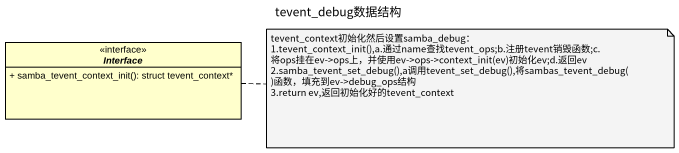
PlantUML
@startuml
title tevent_debug数据结构
hide circle
hide empty members
skinparam classAttributeIconSize 0
interface "Interface" as Interface_ {
  + samba_tevent_context_init(): struct tevent_context*
}
note right of Interface_
  tevent_context初始化然后设置samba_debug：
  1.tevent_context_init(),a.通过name查找tevent_ops;b.注册tevent销毁函数;c.将ops挂在ev->ops上，并使用ev->ops->context_init(ev)初始化ev;d.返回ev
  2.samba_tevent_set_debug(),a调用tevent_set_debug(),将sambas_tevent_debug()函数，填充到ev->debug_ops结构
  3.return ev,返回初始化好的tevent_context
end note
@enduml
